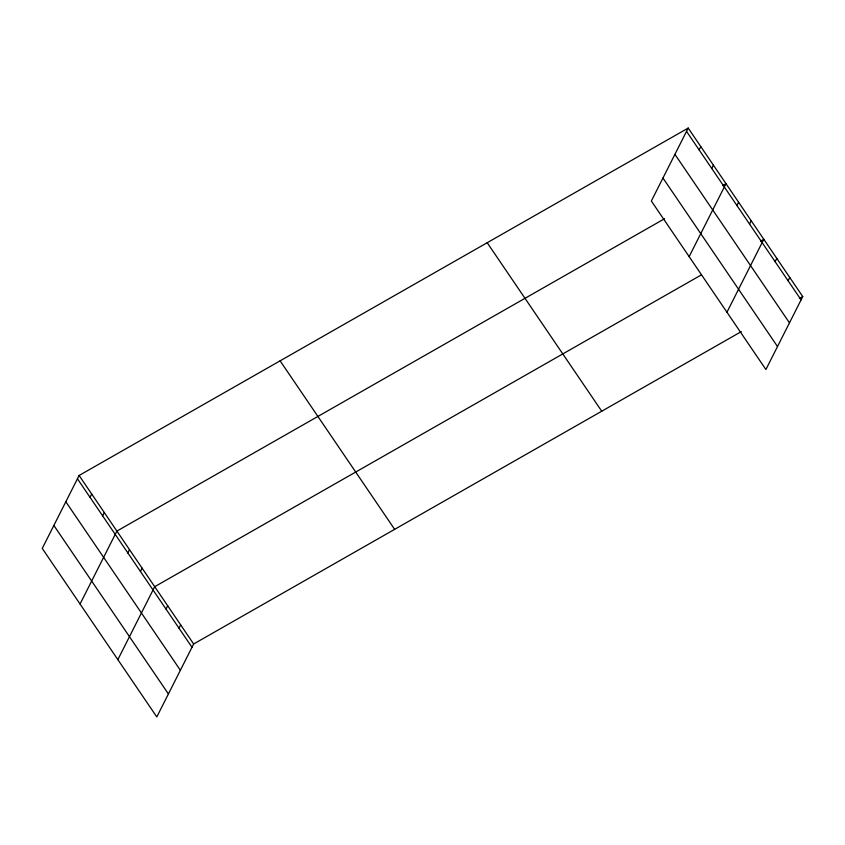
<?xml version="1.0" encoding="UTF-8"?>
<svg xmlns="http://www.w3.org/2000/svg" width="845" height="845" viewBox="0 0 845 845"><rect width="100%" height="100%" fill="white"/><g stroke="black" fill="none" stroke-linecap="round" stroke-linejoin="round"><path stroke-width="1.27" d="M688.2 128.07L651.347 201.015L765.897 369.518L802.75 296.574L688.2 128.07L79.103 475.481L42.25 548.426L156.8 716.93L193.653 643.985L741.329 331.599M90.035 497.314L91.704 494.019M102.636 515.851L104.305 512.556M80.053 604.038L116.895 531.082L664.582 218.707M127.827 552.926L129.496 549.62M140.428 571.463L142.097 568.157M117.856 659.639L154.698 586.694L701.265 274.952M166.011 609.087L167.68 605.791M179.003 628.184L180.661 624.888M699.132 149.903L700.801 146.607M711.733 168.44L713.402 165.145M689.15 256.626L726.003 183.671L722.655 185.583M736.935 205.515L738.604 202.208M749.536 224.052L751.205 220.746M726.953 312.228L763.806 239.283L760.458 241.195M775.118 261.675L776.787 258.38M788.1 280.772L789.769 277.477M799.402 298.486L802.75 296.574M686.531 131.376L801.081 299.869M674.923 154.35L789.473 322.853M662.966 178.031L777.506 346.534M487.195 242.716L601.746 411.219M280.107 360.836L394.647 529.34M79.103 475.481L193.653 643.985M77.434 478.788L191.984 647.281M65.825 501.761L180.365 670.265M53.858 525.442L168.408 693.946"/></g></svg>
